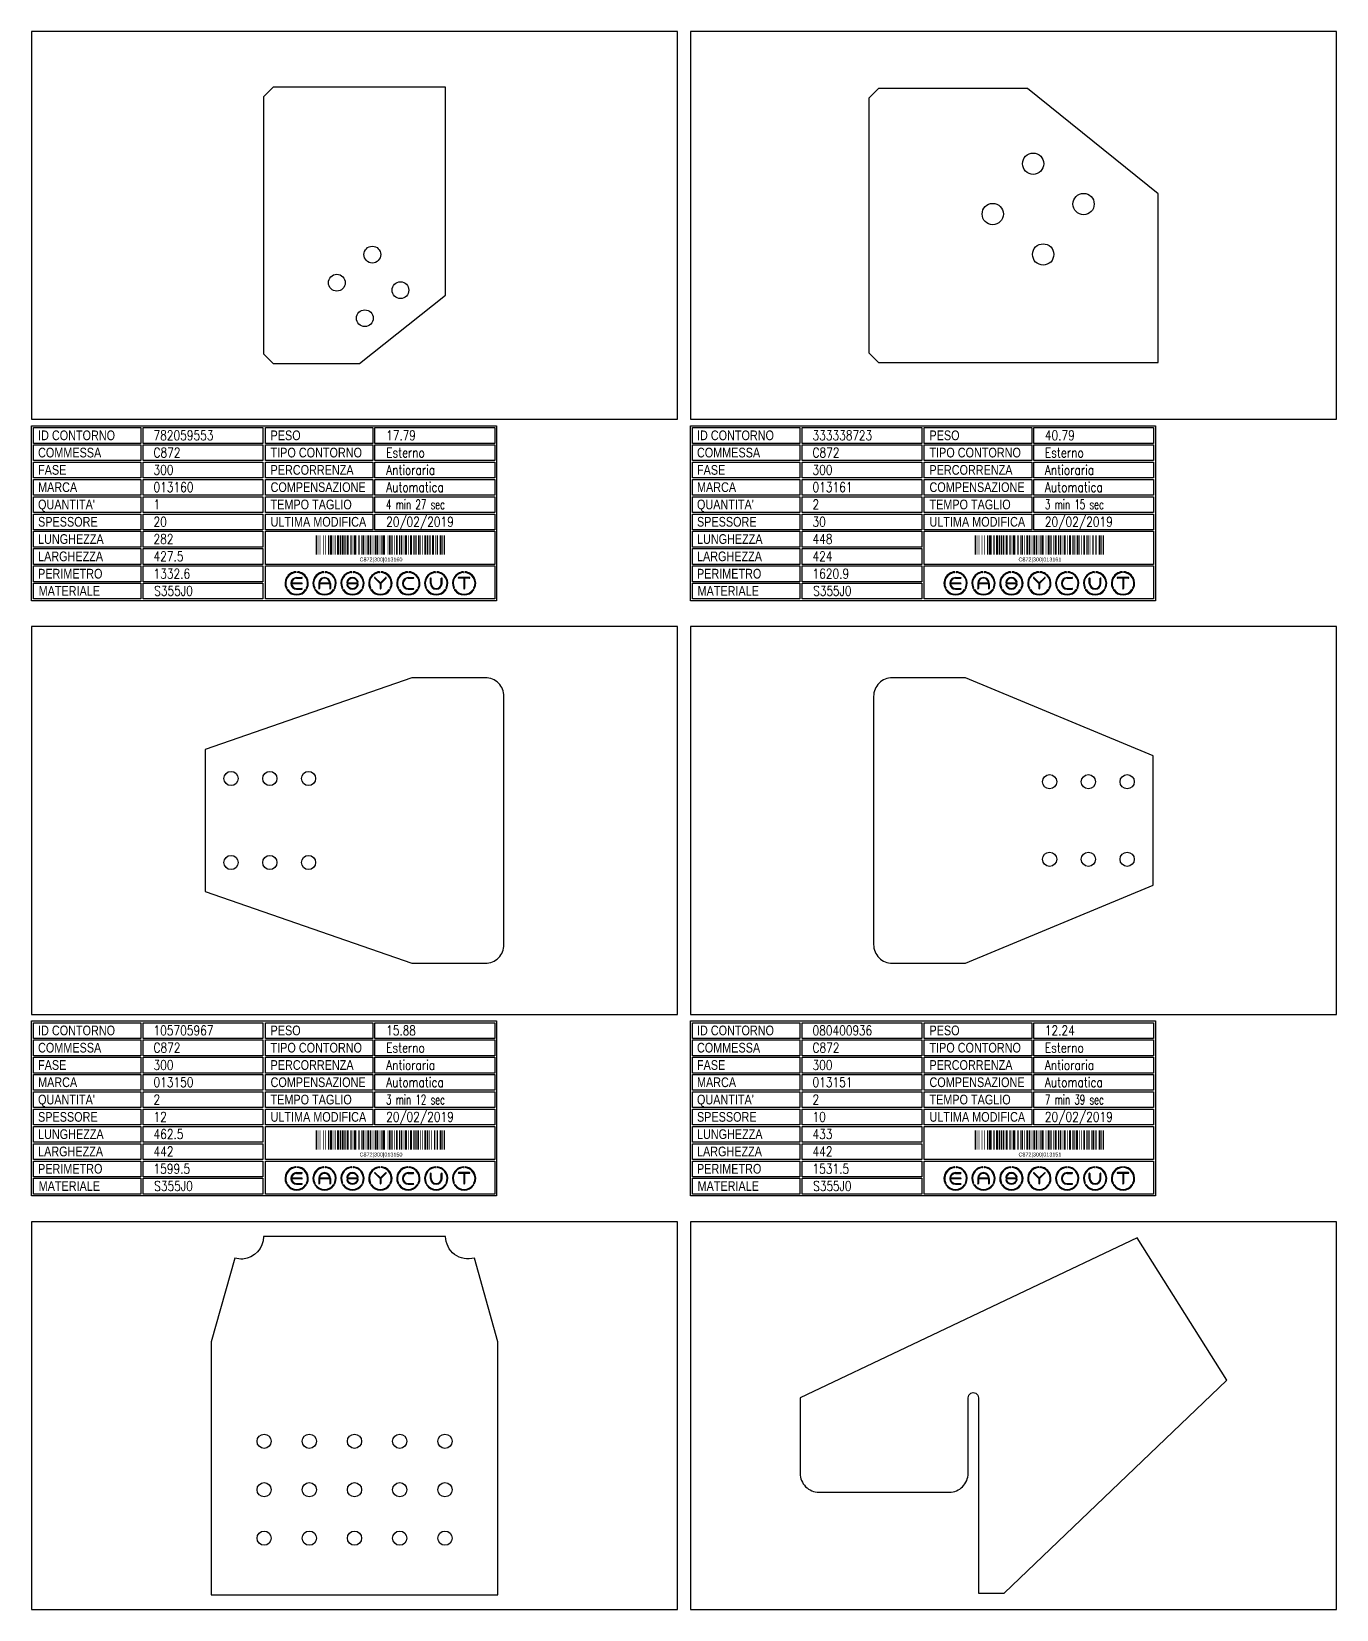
# Model space of a CAD drawing. Header units: millimetres. Extents: x 10000 to 55964, y 10000 to 31380.
# Drawn here: x 13060 to 15080, y 20649 to 23091 of the extents above; entities that cross this region are included whole.
import ezdxf
from ezdxf.enums import TextEntityAlignment as Align

# ---------------------------------------------------------------- set-up
doc = ezdxf.new("R2010")
doc.units = ezdxf.units.MM
doc.styles.add('EasyCutStyle', font='romans.shx', dxfattribs={"width": 0.8})
doc.styles.add('EasyCutStyle1', font='arial.ttf', dxfattribs={"width": 0.8})
doc.styles.get("Standard").update_dxf_attribs({"font": 'arial.ttf'})

# ---------------------------------------------------------------- blocks, each defined once
blk = doc.blocks.new('BlockShape01')
at = {"color": 253}
blk.add_lwpolyline([(0, 0), (720, 0), (720, -271), (0, -271)], close=True, dxfattribs=at)
at = {"color": 2}
for points in [[(3, -2.9), (169.3, -2.9), (169.3, -27.3), (3, -27.3)], [(3, -2.9), (169.3, -2.9), (169.3, -27.3), (3, -27.3)], [(361.9, -2.9), (528.3, -2.9), (528.3, -27.3), (361.9, -27.3)], [(3, -29.6), (169.3, -29.6), (169.3, -54), (3, -54)], [(361.9, -29.6), (528.3, -29.6), (528.3, -54), (361.9, -54)], [(3, -56.4), (169.3, -56.4), (169.3, -80.8), (3, -80.8)], [(361.9, -56.4), (528.3, -56.4), (528.3, -80.8), (361.9, -80.8)], [(3, -83.1), (169.3, -83.1), (169.3, -107.6), (3, -107.6)], [(361.9, -83.1), (528.3, -83.1), (528.3, -107.6), (361.9, -107.6)], [(3, -109.9), (169.3, -109.9), (169.3, -134.3), (3, -134.3)], [(361.9, -109.9), (528.3, -109.9), (528.3, -134.3), (361.9, -134.3)], [(3, -136.7), (169.3, -136.7), (169.3, -161.1), (3, -161.1)], [(361.9, -136.7), (528.3, -136.7), (528.3, -161.1), (361.9, -161.1)], [(3, -163.4), (169.3, -163.4), (169.3, -187.9), (3, -187.9)], [(3, -190.2), (169.3, -190.2), (169.3, -214.6), (3, -214.6)], [(3, -217), (169.3, -217), (169.3, -241.4), (3, -241.4)], [(3, -243.7), (169.3, -243.7), (169.3, -268.1), (3, -268.1)]]:
    blk.add_lwpolyline(points, close=True, dxfattribs=at)
at = {"color": 1}
for points in [[(172.7, -2.9), (358.1, -2.9), (358.1, -27.3), (172.7, -27.3)], [(531.6, -2.9), (717, -2.9), (717, -27.3), (531.6, -27.3)], [(172.7, -29.6), (358.1, -29.6), (358.1, -54), (172.7, -54)], [(531.6, -29.6), (717, -29.6), (717, -54), (531.6, -54)], [(172.7, -56.4), (358.1, -56.4), (358.1, -80.8), (172.7, -80.8)], [(531.6, -56.4), (717, -56.4), (717, -80.8), (531.6, -80.8)], [(172.7, -83.1), (358.1, -83.1), (358.1, -107.6), (172.7, -107.6)], [(531.6, -83.1), (717, -83.1), (717, -107.6), (531.6, -107.6)], [(172.7, -109.9), (358.1, -109.9), (358.1, -134.3), (172.7, -134.3)], [(531.6, -109.9), (717, -109.9), (717, -134.3), (531.6, -134.3)], [(172.7, -136.7), (358.1, -136.7), (358.1, -161.1), (172.7, -161.1)], [(531.6, -136.7), (717, -136.7), (717, -161.1), (531.6, -161.1)], [(172.7, -163.4), (358.1, -163.4), (358.1, -187.9), (172.7, -187.9)], [(361.9, -163.4), (717, -163.4), (717, -214.6), (361.9, -214.6)], [(172.7, -190.2), (358.1, -190.2), (358.1, -214.6), (172.7, -214.6)], [(172.7, -217), (358.1, -217), (358.1, -241.4), (172.7, -241.4)], [(361.9, -217), (717, -217), (717, -268.1), (361.9, -268.1)], [(172.7, -243.7), (358.1, -243.7), (358.1, -268.1), (172.7, -268.1)]]:
    blk.add_lwpolyline(points, close=True, dxfattribs=at)
at = {"color": 161, "style": 'EasyCutStyle1', "width": 0.8}
for s, p in [('ID CONTORNO', (10.1, -22.4)), ('PESO', (370, -22.4)), ('COMMESSA', (10.1, -49.1)), ('TIPO CONTORNO', (370, -49.1)), ('FASE', (10.1, -75.9)), ('PERCORRENZA', (370, -75.9)), ('MARCA', (10.1, -102.6)), ('COMPENSAZIONE', (370, -102.6)), ("QUANTITA'", (10.1, -129.4)), ('TEMPO TAGLIO', (370, -129.4)), ('SPESSORE', (10.1, -156.2)), ('ULTIMA MODIFICA', (370, -156.2)), ('LUNGHEZZA', (10.1, -182.9)), ('LARGHEZZA', (10.1, -209.7)), ('PERIMETRO', (10.1, -236.5)), ('MATERIALE', (11, -263.2))]:
    blk.add_text(s, height=15, dxfattribs=at).set_placement(p)
at = {"style": 'EasyCutStyle'}
for tag, p, width in [('IDSHAPE', (188.9, -22.4), 0.8), ('WEIGTHSHAPE', (548.8, -22.4), 0.8), ('ORDERSHAPE', (188.9, -49.1), 0.8), ('TYPESHAPE', (548.8, -49.1), 0.8), ('PHASESHAPE', (188.9, -75.9), 0.8), ('JOUSHAPE', (548.8, -75.9), 0.8), ('MKSHAPE', (188.9, -102.6), 0.8), ('COMPSHAPE', (548.8, -102.6), 0.8), ('QTASHAPE', (188.9, -129.4), 0.8), ('TIMECUTSHAPE', (548.8, -129.4), 0.65), ('TKSHAPE', (188.9, -156.2), 0.8), ('LASTMODIFYSHAPE', (548.8, -156.2), 0.8), ('LENGTHSHAPE', (188.9, -182.9), 0.8), ('HEIGHTSHAPE', (188.9, -209.7), 0.8), ('PERIMETERSHAPE', (188.9, -236.5), 0.8), ('MATSHAPE', (189.8, -263.2), 0.8)]:
    blk.add_attdef(tag, p, '', height=15, dxfattribs=dict(at, width=width))
blk = doc.blocks.new('Logo')
for color, points in [(140, [(-144.9, -7.2, -1), (-145.9, -7.6, -0.520567), (-131.2, 17.9, -1), (-131.1, 16.9, 0.520567)]), (256, [(-121.7, 0.5), (-137.5, 0.5, -0.394366), (-129.6, 7.9), (-121.7, 7.9, 1), (-121.7, 9), (-129.6, 9, 1), (-129.6, -9), (-121.7, -9, 1), (-121.7, -7.9), (-129.6, -7.9, -0.394366), (-137.5, -0.5), (-121.7, -0.5, 1)]), (140, [(-114.3, -7.2, 1), (-113.3, -7.6, 0.520567), (-128, 17.9, 0.916853), (-128.2, 16.9, 0.043377), (-128.1, 16.9, -0.520567)]), (140, [(-101.7, -7.2, -1), (-102.7, -7.6, -0.520567), (-88, 17.9, -1), (-87.9, 16.9, 0.520567)]), (140, [(-71.1, -7.2, 1), (-70.1, -7.6, 0.520567), (-84.8, 17.9, 1), (-84.9, 16.9, -0.520567)]), (140, [(-58.5, -7.2, -1), (-59.5, -7.6, -0.520567), (-44.8, 17.9, -1), (-44.7, 16.9, 0.520567)]), (256, [(-36.6, -0.5, -0.486114), (-35.5, -1.9, -0.776377), (-50.9, -2, 1), (-51.9, -2.3, 0.776377), (-34.5, -2.1, 0.486114), (-36.6, 0.5), (-49.8, 0.5, -0.486114), (-50.9, 1.9, -0.776377), (-35.5, 2, 1), (-34.5, 2.3, 0.776377), (-51.9, 2.1, 0.486114), (-49.8, -0.5)]), (140, [(-27.9, -7.2, 1), (-26.9, -7.6, 0.520567), (-41.6, 17.9, 1), (-41.7, 16.9, -0.520567)]), (140, [(-15.3, -7.2, -1), (-16.3, -7.6, -0.520567), (-1.6, 17.9, -1), (-1.5, 16.9, 0.520567)]), (256, [(0, 0.8), (-8.1, 8.8, 1), (-8.8, 8.1), (-0.5, -0.2), (-0.5, -7.9, 1), (0.5, -7.9), (0.5, -0.2), (8.8, 8.1, 1), (8.1, 8.8)]), (140, [(15.3, -7.2, 1), (16.3, -7.6, 0.520567), (1.6, 17.9, 1), (1.5, 16.9, -0.520567)]), (140, [(27.9, -7.2, -1), (26.9, -7.6, -0.520567), (41.6, 17.9, -1), (41.7, 16.9, 0.520567)]), (256, [(43.2, -9), (51.1, -9, 1), (51.1, -7.9), (43.2, -7.9, -1), (43.2, 7.9), (51.1, 7.9, 1), (51.1, 9), (43.2, 9, 1)]), (140, [(58.5, -7.2, 1), (59.5, -7.6, 0.520567), (44.8, 17.9, 1), (44.7, 16.9, -0.520567)]), (140, [(71.1, -7.2, -1), (70.1, -7.6, -0.520567), (84.8, 17.9, -1), (84.9, 16.9, 0.520567)]), (256, [(78.5, 0), (78.5, 7.9, 1), (77.4, 7.9), (77.4, 0, 1), (95.4, 0), (95.4, 7.9, 1), (94.3, 7.9), (94.3, 0, -1)]), (140, [(101.7, -7.2, 1), (102.7, -7.6, 0.520567), (88, 17.9, 1), (87.9, 16.9, -0.520567)]), (140, [(114.3, -7.2, -1), (113.3, -7.6, -0.520567), (128, 17.9, -1), (128.1, 16.9, 0.520567)]), (256, [(121.1, 9, 1), (121.1, 7.9), (129.1, 7.9), (129.1, -7.9, 1), (130.1, -7.9), (130.1, 7.9), (138.1, 7.9, 1), (138.1, 9)]), (140, [(144.9, -7.2, 1), (145.9, -7.6, 0.520567), (131.2, 17.9, 1), (131.1, 16.9, -0.520567)]), (140, [(-114.9, -10.3, 1), (-115.7, -9.7, -0.520567), (-143.5, -9.7, 1), (-144.3, -10.3, 0.520567)]), (140, [(-71.7, -10.3, 1), (-72.5, -9.7, -0.520567), (-100.3, -9.7, 1), (-101.1, -10.3, 0.520567)]), (140, [(-28.5, -10.3, 1), (-29.3, -9.7, -0.520567), (-57.1, -9.7, 1), (-57.9, -10.3, 0.520567)]), (140, [(14.7, -10.3, 1), (13.9, -9.7, -0.520567), (-13.9, -9.7, 1), (-14.7, -10.3, 0.520567)]), (140, [(57.9, -10.3, 1), (57.1, -9.7, -0.520567), (29.3, -9.7, 1), (28.5, -10.3, 0.520567)]), (140, [(101.1, -10.3, 1), (100.3, -9.7, -0.520567), (72.5, -9.7, 1), (71.7, -10.3, 0.520567)]), (140, [(144.3, -10.3, 1), (143.5, -9.7, -0.520567), (115.7, -9.7, 1), (114.9, -10.3, 0.520567)])]:
    blk.add_hatch(color=color).paths.add_polyline_path(points)
h = blk.add_hatch(color=256)
h.paths.add_polyline_path([(-78.5, -0.5), (-78.5, -7.9, 1), (-77.4, -7.9), (-77.4, 0, 1), (-95.4, 0), (-95.4, -7.9, 1), (-94.3, -7.9), (-94.3, -0.5)])
h.paths.add_polyline_path([(-94.3, 0.5, -0.933992), (-78.5, 0.5)], flags=16)
for p, q in [((-121.7, 0.5), (-137.5, 0.5)), ((-129.6, 9), (-121.7, 9)), ((-129.6, 7.9), (-121.7, 7.9)), ((-95.4, 0), (-95.4, -7.9)), ((-78.5, 0.5), (-94.3, 0.5)), ((-77.4, 0), (-77.4, -7.9)), ((-36.6, 0.5), (-49.8, 0.5)), ((-0.5, -0.2), (-8.8, 8.1)), ((0, 0.8), (-8.1, 8.8)), ((0, 0.8), (8.1, 8.8)), ((0.5, -0.2), (8.8, 8.1)), ((43.2, 9), (51.1, 9)), ((43.2, 7.9), (51.1, 7.9)), ((77.4, 0), (77.4, 7.9)), ((78.5, 0), (78.5, 7.9)), ((94.3, 0), (94.3, 7.9)), ((95.4, 0), (95.4, 7.9)), ((138.1, 9), (121.1, 9)), ((129.1, 7.9), (121.1, 7.9)), ((129.1, 7.9), (129.1, -7.9)), ((130.1, 7.9), (130.1, -7.9)), ((138.1, 7.9), (130.1, 7.9)), ((-121.7, -0.5), (-137.5, -0.5)), ((-129.6, -7.9), (-121.7, -7.9)), ((-129.6, -9), (-121.7, -9)), ((-94.3, -0.5), (-94.3, -7.9)), ((-78.5, -0.5), (-94.3, -0.5)), ((-78.5, -0.5), (-78.5, -7.9)), ((-36.6, -0.5), (-49.8, -0.5)), ((-0.5, -0.2), (-0.5, -7.9)), ((0.5, -0.2), (0.5, -7.9)), ((43.2, -7.9), (51.1, -7.9)), ((43.2, -9), (51.1, -9))]:
    blk.add_line(p, q)
at = {"color": 140}
for centre, radius, start, end in [((-129.6, 0), 18, 95, 205), ((-129.6, 0), 16.9, 95, 205), ((-131.1, 17.4), 0.54, 275, 95), ((-128.1, 17.4), 0.54, 85, 265), ((-129.6, 0), 16.9, 335, 85), ((-129.6, 0), 18, 335, 85), ((-86.4, 0), 18, 95, 205), ((-86.4, 0), 16.9, 95, 205), ((-87.9, 17.4), 0.54, 275, 95), ((-84.9, 17.4), 0.54, 85, 265), ((-86.4, 0), 16.9, 335, 85), ((-86.4, 0), 18, 335, 85), ((-43.2, 0), 18, 95, 205), ((-43.2, 0), 16.9, 95, 205), ((-44.7, 17.4), 0.54, 275, 95), ((-41.7, 17.4), 0.54, 85, 265), ((-43.2, 0), 16.9, 335, 85), ((-43.2, 0), 18, 335, 85), ((0, 0), 18, 95, 205), ((0, 0), 16.9, 95, 205), ((-1.5, 17.4), 0.54, 275, 95), ((1.5, 17.4), 0.54, 85, 265), ((0, 0), 16.9, 335, 85), ((0, 0), 18, 335, 85), ((43.2, 0), 18, 95, 205), ((43.2, 0), 16.9, 95, 205), ((41.7, 17.4), 0.54, 275, 95), ((44.7, 17.4), 0.54, 85, 265), ((43.2, 0), 16.9, 335, 85), ((43.2, 0), 18, 335, 85), ((86.4, 0), 18, 95, 205), ((86.4, 0), 16.9, 95, 205), ((84.9, 17.4), 0.54, 275, 95), ((87.9, 17.4), 0.54, 85, 265), ((86.4, 0), 16.9, 335, 85), ((86.4, 0), 18, 335, 85), ((129.6, 0), 18, 95, 205), ((129.6, 0), 16.9, 95, 205), ((128.1, 17.4), 0.54, 275, 95), ((131.1, 17.4), 0.54, 85, 265), ((129.6, 0), 16.9, 335, 85), ((129.6, 0), 18, 335, 85), ((-145.4, -7.4), 0.54, 205, 25), ((-143.9, -10), 0.54, 35, 215), ((-129.6, 0), 18, 215, 325), ((-129.6, 0), 16.9, 215, 325), ((-115.3, -10), 0.54, 325, 145), ((-113.8, -7.4), 0.54, 155, 335), ((-102.2, -7.4), 0.54, 205, 25), ((-100.7, -10), 0.54, 35, 215), ((-86.4, 0), 18, 215, 325), ((-86.4, 0), 16.9, 215, 325), ((-72.1, -10), 0.54, 325, 145), ((-70.6, -7.4), 0.54, 155, 335), ((-59, -7.4), 0.54, 205, 25), ((-57.5, -10), 0.54, 35, 215), ((-43.2, 0), 18, 215, 325), ((-43.2, 0), 16.9, 215, 325), ((-28.9, -10), 0.54, 325, 145), ((-27.4, -7.4), 0.54, 155, 335), ((-15.8, -7.4), 0.54, 205, 25), ((-14.3, -10), 0.54, 35, 215), ((0, 0), 18, 215, 325), ((0, 0), 16.9, 215, 325), ((14.3, -10), 0.54, 325, 145), ((15.8, -7.4), 0.54, 155, 335), ((27.4, -7.4), 0.54, 205, 25), ((28.9, -10), 0.54, 35, 215), ((43.2, 0), 18, 215, 325), ((43.2, 0), 16.9, 215, 325), ((57.5, -10), 0.54, 325, 145), ((59, -7.4), 0.54, 155, 335), ((70.6, -7.4), 0.54, 205, 25), ((72.1, -10), 0.54, 35, 215), ((86.4, 0), 18, 215, 325), ((86.4, 0), 16.9, 215, 325), ((100.7, -10), 0.54, 325, 145), ((102.2, -7.4), 0.54, 155, 335), ((113.8, -7.4), 0.54, 205, 25), ((115.3, -10), 0.54, 35, 215), ((129.6, 0), 18, 215, 325), ((129.6, 0), 16.9, 215, 325), ((143.9, -10), 0.54, 325, 145), ((145.4, -7.4), 0.54, 155, 335)]:
    blk.add_arc(centre, radius, start, end, dxfattribs=at)
for centre, radius, start, end in [((-129.6, 0), 9, 90, 270), ((-129.6, 0), 7.92, 90, 176.0904), ((-121.7, 8.5), 0.54, 270, 90), ((-121.7, 0), 0.54, 270, 90), ((-86.4, 0), 9, 0, 180), ((-86.4, 0), 7.92, 3.9096, 176.0904), ((-49.8, 1.6), 2.16, 166.2998, 270), ((-43.2, 0), 9, 15, 166.2998), ((-43.2, 0), 7.92, 15, 166.2998), ((-49.8, 1.6), 1.08, 166.2998, 270), ((-36.6, -1.6), 2.16, 346.2998, 90), ((-35, 2.2), 0.54, 195, 15), ((-8.5, 8.5), 0.54, 45, 225), ((8.5, 8.5), 0.54, 315, 135), ((43.2, 0), 9, 90, 270), ((43.2, 0), 7.92, 90, 270), ((51.1, 8.5), 0.54, 270, 90), ((77.9, 7.9), 0.54, 0, 180), ((86.4, 0), 9, 180, 0), ((86.4, 0), 7.92, 180, 0), ((94.9, 7.9), 0.54, 0, 180), ((121.1, 8.5), 0.54, 90, 270), ((138.1, 8.5), 0.54, 270, 90), ((-129.6, 0), 7.92, 183.9096, 270), ((-121.7, -8.5), 0.54, 270, 90), ((-94.9, -7.9), 0.54, 180, 0), ((-77.9, -7.9), 0.54, 180, 0), ((-51.4, -2.2), 0.54, 15, 195), ((-43.2, 0), 9, 195, 346.2998), ((-43.2, 0), 7.92, 195, 346.2998), ((-36.6, -1.6), 1.08, 346.2998, 90), ((0, -7.9), 0.54, 180, 0), ((51.1, -8.5), 0.54, 270, 90), ((129.6, -7.9), 0.54, 180, 0)]:
    blk.add_arc(centre, radius, start, end)
blk = doc.blocks.new('105705967_128', base_point=(271.25, -299))
at = {"linetype": 'Continuous'}
for points, const_width in [([(272.25, -299), (272.25, -269)], 2), ([(274.75, -299), (274.75, -269)], 1), ([(277.75, -299), (277.75, -269)], 1), ([(282.75, -299), (282.75, -269)], 1), ([(286.75, -299), (286.75, -269)], 1), ([(291.25, -299), (291.25, -269)], 2), ([(294.75, -299), (294.75, -269)], 3), ([(297.75, -299), (297.75, -269)], 1), ([(301.25, -299), (301.25, -269)], 2), ([(305.75, -299), (305.75, -269)], 3), ([(309.25, -299), (309.25, -269)], 2), ([(312.75, -299), (312.75, -269)], 3), ([(316.25, -299), (316.25, -269)], 2), ([(320.75, -299), (320.75, -269)], 3), ([(324.75, -299), (324.75, -269)], 1), ([(326.75, -299), (326.75, -269)], 1), ([(328.75, -299), (328.75, -269)], 1), ([(332.25, -299), (332.25, -269)], 4), ([(338.25, -299), (338.25, -269)], 2), ([(341.75, -299), (341.75, -269)], 1), ([(344.75, -299), (344.75, -269)], 3), ([(348.75, -299), (348.75, -269)], 1), ([(352.75, -299), (352.75, -269)], 3), ([(356.25, -299), (356.25, -269)], 2), ([(359.75, -299), (359.75, -269)], 1), ([(363.75, -299), (363.75, -269)], 3), ([(367.25, -299), (367.25, -269)], 2), ([(370.75, -299), (370.75, -269)], 1), ([(372.75, -299), (372.75, -269)], 1), ([(376.25, -299), (376.25, -269)], 4), ([(381.75, -299), (381.75, -269)], 1), ([(385.75, -299), (385.75, -269)], 3), ([(389.25, -299), (389.25, -269)], 2), ([(392.75, -299), (392.75, -269)], 1), ([(396.75, -299), (396.75, -269)], 3), ([(401.25, -299), (401.25, -269)], 2), ([(404.25, -299), (404.25, -269)], 2), ([(407.75, -299), (407.75, -269)], 1), ([(410.75, -299), (410.75, -269)], 3), ([(414.75, -299), (414.75, -269)], 1), ([(418.75, -299), (418.75, -269)], 3), ([(423.25, -299), (423.25, -269)], 2), ([(426.25, -299), (426.25, -269)], 2), ([(429.75, -299), (429.75, -269)], 3), ([(433.75, -299), (433.75, -269)], 1), ([(436.75, -299), (436.75, -269)], 1), ([(440.75, -299), (440.75, -269)], 3), ([(444.25, -299), (444.25, -269)], 2), ([(447.75, -299), (447.75, -269)], 1), ([(450.75, -299), (450.75, -269)], 1), ([(455.25, -299), (455.25, -269)], 2), ([(459.25, -299), (459.25, -269)], 2), ([(464.75, -299), (464.75, -269)], 3), ([(467.75, -299), (467.75, -269)], 1), ([(470.25, -299), (470.25, -269)], 2)]:
    blk.add_lwpolyline(points, dxfattribs=dict(at, const_width=const_width))
blk.add_text('C872|300|013150', height=6).set_placement((372.25, -309.5), align=Align.CENTER)
blk = doc.blocks.new('080400936_128', base_point=(256.5, -299))
at = {"linetype": 'Continuous'}
for points, const_width in [([(257.5, -299), (257.5, -269)], 2), ([(260, -299), (260, -269)], 1), ([(263, -299), (263, -269)], 1), ([(268, -299), (268, -269)], 1), ([(272, -299), (272, -269)], 1), ([(276.5, -299), (276.5, -269)], 2), ([(280, -299), (280, -269)], 3), ([(283, -299), (283, -269)], 1), ([(286.5, -299), (286.5, -269)], 2), ([(291, -299), (291, -269)], 3), ([(294.5, -299), (294.5, -269)], 2), ([(298, -299), (298, -269)], 3), ([(301.5, -299), (301.5, -269)], 2), ([(306, -299), (306, -269)], 3), ([(310, -299), (310, -269)], 1), ([(312, -299), (312, -269)], 1), ([(314, -299), (314, -269)], 1), ([(317.5, -299), (317.5, -269)], 4), ([(323.5, -299), (323.5, -269)], 2), ([(327, -299), (327, -269)], 1), ([(330, -299), (330, -269)], 3), ([(334, -299), (334, -269)], 1), ([(338, -299), (338, -269)], 3), ([(341.5, -299), (341.5, -269)], 2), ([(345, -299), (345, -269)], 1), ([(349, -299), (349, -269)], 3), ([(352.5, -299), (352.5, -269)], 2), ([(356, -299), (356, -269)], 1), ([(358, -299), (358, -269)], 1), ([(361.5, -299), (361.5, -269)], 4), ([(367, -299), (367, -269)], 1), ([(371, -299), (371, -269)], 3), ([(374.5, -299), (374.5, -269)], 2), ([(378, -299), (378, -269)], 1), ([(382, -299), (382, -269)], 3), ([(386.5, -299), (386.5, -269)], 2), ([(389.5, -299), (389.5, -269)], 2), ([(393, -299), (393, -269)], 1), ([(396, -299), (396, -269)], 3), ([(400, -299), (400, -269)], 1), ([(404, -299), (404, -269)], 3), ([(408.5, -299), (408.5, -269)], 2), ([(411.5, -299), (411.5, -269)], 2), ([(415, -299), (415, -269)], 3), ([(419, -299), (419, -269)], 1), ([(422, -299), (422, -269)], 1), ([(426, -299), (426, -269)], 3), ([(430.5, -299), (430.5, -269)], 2), ([(433.5, -299), (433.5, -269)], 2), ([(437, -299), (437, -269)], 1), ([(440, -299), (440, -269)], 3), ([(444.5, -299), (444.5, -269)], 2), ([(450, -299), (450, -269)], 3), ([(453, -299), (453, -269)], 1), ([(455.5, -299), (455.5, -269)], 2)]:
    blk.add_lwpolyline(points, dxfattribs=dict(at, const_width=const_width))
blk.add_text('C872|300|013151', height=6).set_placement((357.5, -309.5), align=Align.CENTER)
blk = doc.blocks.new('782059553_128', base_point=(181, -306.25))
at = {"linetype": 'Continuous'}
for points, const_width in [([(182, -306.25), (182, -276.25)], 2), ([(184.5, -306.25), (184.5, -276.25)], 1), ([(187.5, -306.25), (187.5, -276.25)], 1), ([(192.5, -306.25), (192.5, -276.25)], 1), ([(196.5, -306.25), (196.5, -276.25)], 1), ([(201, -306.25), (201, -276.25)], 2), ([(204.5, -306.25), (204.5, -276.25)], 3), ([(207.5, -306.25), (207.5, -276.25)], 1), ([(211, -306.25), (211, -276.25)], 2), ([(215.5, -306.25), (215.5, -276.25)], 3), ([(219, -306.25), (219, -276.25)], 2), ([(222.5, -306.25), (222.5, -276.25)], 3), ([(226, -306.25), (226, -276.25)], 2), ([(230.5, -306.25), (230.5, -276.25)], 3), ([(234.5, -306.25), (234.5, -276.25)], 1), ([(236.5, -306.25), (236.5, -276.25)], 1), ([(238.5, -306.25), (238.5, -276.25)], 1), ([(242, -306.25), (242, -276.25)], 4), ([(248, -306.25), (248, -276.25)], 2), ([(251.5, -306.25), (251.5, -276.25)], 1), ([(254.5, -306.25), (254.5, -276.25)], 3), ([(258.5, -306.25), (258.5, -276.25)], 1), ([(262.5, -306.25), (262.5, -276.25)], 3), ([(266, -306.25), (266, -276.25)], 2), ([(269.5, -306.25), (269.5, -276.25)], 1), ([(273.5, -306.25), (273.5, -276.25)], 3), ([(277, -306.25), (277, -276.25)], 2), ([(280.5, -306.25), (280.5, -276.25)], 1), ([(282.5, -306.25), (282.5, -276.25)], 1), ([(286, -306.25), (286, -276.25)], 4), ([(291.5, -306.25), (291.5, -276.25)], 1), ([(295.5, -306.25), (295.5, -276.25)], 3), ([(299, -306.25), (299, -276.25)], 2), ([(302.5, -306.25), (302.5, -276.25)], 1), ([(306.5, -306.25), (306.5, -276.25)], 3), ([(311, -306.25), (311, -276.25)], 2), ([(314, -306.25), (314, -276.25)], 2), ([(317.5, -306.25), (317.5, -276.25)], 1), ([(320.5, -306.25), (320.5, -276.25)], 3), ([(324.5, -306.25), (324.5, -276.25)], 1), ([(328.5, -306.25), (328.5, -276.25)], 3), ([(333, -306.25), (333, -276.25)], 2), ([(336, -306.25), (336, -276.25)], 2), ([(340.5, -306.25), (340.5, -276.25)], 3), ([(343.5, -306.25), (343.5, -276.25)], 1), ([(346.5, -306.25), (346.5, -276.25)], 1), ([(350.5, -306.25), (350.5, -276.25)], 3), ([(354, -306.25), (354, -276.25)], 2), ([(358, -306.25), (358, -276.25)], 2), ([(362.5, -306.25), (362.5, -276.25)], 3), ([(366.5, -306.25), (366.5, -276.25)], 1), ([(369, -306.25), (369, -276.25)], 2), ([(374.5, -306.25), (374.5, -276.25)], 3), ([(377.5, -306.25), (377.5, -276.25)], 1), ([(380, -306.25), (380, -276.25)], 2)]:
    blk.add_lwpolyline(points, dxfattribs=dict(at, const_width=const_width))
blk.add_text('C872|300|013160', height=6).set_placement((282, -316.75), align=Align.CENTER)
blk = doc.blocks.new('333338723_128', base_point=(264, -308))
at = {"linetype": 'Continuous'}
for points, const_width in [([(265, -308), (265, -278)], 2), ([(267.5, -308), (267.5, -278)], 1), ([(270.5, -308), (270.5, -278)], 1), ([(275.5, -308), (275.5, -278)], 1), ([(279.5, -308), (279.5, -278)], 1), ([(284, -308), (284, -278)], 2), ([(287.5, -308), (287.5, -278)], 3), ([(290.5, -308), (290.5, -278)], 1), ([(294, -308), (294, -278)], 2), ([(298.5, -308), (298.5, -278)], 3), ([(302, -308), (302, -278)], 2), ([(305.5, -308), (305.5, -278)], 3), ([(309, -308), (309, -278)], 2), ([(313.5, -308), (313.5, -278)], 3), ([(317.5, -308), (317.5, -278)], 1), ([(319.5, -308), (319.5, -278)], 1), ([(321.5, -308), (321.5, -278)], 1), ([(325, -308), (325, -278)], 4), ([(331, -308), (331, -278)], 2), ([(334.5, -308), (334.5, -278)], 1), ([(337.5, -308), (337.5, -278)], 3), ([(341.5, -308), (341.5, -278)], 1), ([(345.5, -308), (345.5, -278)], 3), ([(349, -308), (349, -278)], 2), ([(352.5, -308), (352.5, -278)], 1), ([(356.5, -308), (356.5, -278)], 3), ([(360, -308), (360, -278)], 2), ([(363.5, -308), (363.5, -278)], 1), ([(365.5, -308), (365.5, -278)], 1), ([(369, -308), (369, -278)], 4), ([(374.5, -308), (374.5, -278)], 1), ([(378.5, -308), (378.5, -278)], 3), ([(382, -308), (382, -278)], 2), ([(385.5, -308), (385.5, -278)], 1), ([(389.5, -308), (389.5, -278)], 3), ([(394, -308), (394, -278)], 2), ([(397, -308), (397, -278)], 2), ([(400.5, -308), (400.5, -278)], 1), ([(403.5, -308), (403.5, -278)], 3), ([(407.5, -308), (407.5, -278)], 1), ([(411.5, -308), (411.5, -278)], 3), ([(416, -308), (416, -278)], 2), ([(419, -308), (419, -278)], 2), ([(423.5, -308), (423.5, -278)], 3), ([(426.5, -308), (426.5, -278)], 1), ([(429.5, -308), (429.5, -278)], 1), ([(433.5, -308), (433.5, -278)], 3), ([(438, -308), (438, -278)], 2), ([(440.5, -308), (440.5, -278)], 1), ([(442.5, -308), (442.5, -278)], 1), ([(447, -308), (447, -278)], 2), ([(452, -308), (452, -278)], 2), ([(457.5, -308), (457.5, -278)], 3), ([(460.5, -308), (460.5, -278)], 1), ([(463, -308), (463, -278)], 2)]:
    blk.add_lwpolyline(points, dxfattribs=dict(at, const_width=const_width))
blk.add_text('C872|300|013161', height=6).set_placement((365, -318.5), align=Align.CENTER)

msp = doc.modelspace()

# ---------------------------------------------------------------- linework, layer by layer
for p, q in [((14060, 23091), (13060, 23091)), ((13060, 23091), (13060, 22491)), ((14060, 22491), (14060, 23091)), ((15080, 23091), (14080, 23091)), ((14080, 23091), (14080, 22491)), ((15080, 22491), (15080, 23091)), ((13060, 22491), (14060, 22491)), ((14080, 22491), (15080, 22491)), ((14060, 22170), (13060, 22170)), ((13060, 22170), (13060, 21570)), ((14060, 21570), (14060, 22170)), ((15080, 22170), (14080, 22170)), ((14080, 22170), (14080, 21570)), ((15080, 21570), (15080, 22170)), ((13060, 21570), (14060, 21570)), ((14080, 21570), (15080, 21570)), ((14060, 21249), (13060, 21249)), ((13060, 21249), (13060, 20649)), ((14060, 20649), (14060, 21249)), ((15080, 21249), (14080, 21249)), ((14080, 21249), (14080, 20649)), ((15080, 20649), (15080, 21249)), ((13060, 20649), (14060, 20649)), ((14080, 20649), (15080, 20649))]:
    msp.add_line(p, q)
at = {"color": 2}
for points in [[(13434, 22577.3), (13567.5, 22577.3), (13701, 22682.8), (13701, 23004.8), (13434, 23004.8), (13419, 22989.8), (13419, 22592.3)], [(14371, 22579), (14804, 22579), (14804, 22840), (14601.5, 23003), (14371, 23003), (14356, 22988), (14356, 22594)]]:
    msp.add_lwpolyline(points, close=True, dxfattribs=at)
for points in [[(13648.8, 21649), (13762.3, 21649, 0.414214), (13791.3, 21678), (13791.3, 22062, 0.414214), (13762.3, 22091), (13648.8, 22091), (13328.8, 21980), (13328.8, 21760)], [(14506, 21649), (14796.5, 21770), (14796.5, 21970), (14506, 22091), (14392.5, 22091, 0.414214), (14363.5, 22062), (14363.5, 21678, 0.414214), (14392.5, 21649)], [(13338, 20671.8), (13782, 20671.8), (13782, 21063.3), (13745.5, 21192.8, -0.495566), (13701, 21226.3), (13419, 21226.3, -0.390357), (13387, 21191.3, -0.090665), (13374.5, 21192.8), (13338, 21063.3)], [(14525.8, 20674), (14565.8, 20674), (14910.3, 21004), (14771.3, 21224), (14249.8, 20976.5), (14249.8, 20859.5, 0.414214), (14278.8, 20830.5), (14480.8, 20830.5, 0.414214), (14509.8, 20859.5), (14509.8, 20976.5), (14510.8, 20980.5), (14513.8, 20983.5), (14517.8, 20984.5), (14521.8, 20983.5), (14524.8, 20980.5), (14525.8, 20976.5)]]:
    msp.add_lwpolyline(points, format="xyb", close=True, dxfattribs=at)
at = {"color": 4}
for centre, radius in [((14610.5, 22886.5), 16.5), ((14688.5, 22824), 16.5), ((14548, 22808.5), 16.5), ((14626, 22746), 16.5), ((13587.5, 22745.8), 13), ((13532.5, 22702.3), 13), ((13631, 22690.8), 13), ((13576, 22647.3), 13), ((13368.8, 21935), 11), ((13428.8, 21935), 11), ((13488.8, 21935), 11), ((14636, 21930), 11), ((14696, 21930), 11), ((14756, 21930), 11), ((13368.8, 21805), 11), ((13428.8, 21805), 11), ((13488.8, 21805), 11), ((14636, 21810), 11), ((14696, 21810), 11), ((14756, 21810), 11), ((13420, 20909.3), 11), ((13490, 20909.3), 11), ((13560, 20909.3), 11), ((13630, 20909.3), 11), ((13700, 20909.3), 11), ((13420, 20834.3), 11), ((13490, 20834.3), 11), ((13560, 20834.3), 11), ((13630, 20834.3), 11), ((13700, 20834.3), 11), ((13420, 20759.3), 11), ((13490, 20759.3), 11), ((13560, 20759.3), 11), ((13630, 20759.3), 11), ((13700, 20759.3), 11)]:
    msp.add_circle(centre, radius, dxfattribs=at)

# ---------------------------------------------------------------- block references
for p, values in [((13060, 22481), {'IDSHAPE': '782059553', 'ORDERSHAPE': 'C872', 'PHASESHAPE': '300', 'MKSHAPE': '013160', 'TKSHAPE': '20', 'LENGTHSHAPE': '282', 'HEIGHTSHAPE': '427.5', 'MATSHAPE': 'S355J0', 'LASTMODIFYSHAPE': '20/02/2019', 'PERIMETERSHAPE': '1332.6', 'WEIGTHSHAPE': '17.79', 'TYPESHAPE': 'Esterno', 'JOUSHAPE': 'Antioraria', 'COMPSHAPE': 'Automatica', 'TIMECUTSHAPE': '4 min 27 sec', 'QTASHAPE': '1'}), ((14080, 22481), {'IDSHAPE': '333338723', 'ORDERSHAPE': 'C872', 'PHASESHAPE': '300', 'MKSHAPE': '013161', 'TKSHAPE': '30', 'LENGTHSHAPE': '448', 'HEIGHTSHAPE': '424', 'MATSHAPE': 'S355J0', 'LASTMODIFYSHAPE': '20/02/2019', 'PERIMETERSHAPE': '1620.9', 'WEIGTHSHAPE': '40.79', 'TYPESHAPE': 'Esterno', 'JOUSHAPE': 'Antioraria', 'COMPSHAPE': 'Automatica', 'TIMECUTSHAPE': '3 min 15 sec', 'QTASHAPE': '2'}), ((13060, 21560), {'IDSHAPE': '105705967', 'ORDERSHAPE': 'C872', 'PHASESHAPE': '300', 'MKSHAPE': '013150', 'TKSHAPE': '12', 'LENGTHSHAPE': '462.5', 'HEIGHTSHAPE': '442', 'MATSHAPE': 'S355J0', 'LASTMODIFYSHAPE': '20/02/2019', 'PERIMETERSHAPE': '1599.5', 'WEIGTHSHAPE': '15.88', 'TYPESHAPE': 'Esterno', 'JOUSHAPE': 'Antioraria', 'COMPSHAPE': 'Automatica', 'TIMECUTSHAPE': '3 min 12 sec', 'QTASHAPE': '2'}), ((14080, 21560), {'IDSHAPE': '080400936', 'ORDERSHAPE': 'C872', 'PHASESHAPE': '300', 'MKSHAPE': '013151', 'TKSHAPE': '10', 'LENGTHSHAPE': '433', 'HEIGHTSHAPE': '442', 'MATSHAPE': 'S355J0', 'LASTMODIFYSHAPE': '20/02/2019', 'PERIMETERSHAPE': '1531.5', 'WEIGTHSHAPE': '12.24', 'TYPESHAPE': 'Esterno', 'JOUSHAPE': 'Antioraria', 'COMPSHAPE': 'Automatica', 'TIMECUTSHAPE': '7 min 39 sec', 'QTASHAPE': '2'})]:
    msp.add_blockref('BlockShape01', p).add_auto_attribs(values)
for name, p in [('782059553_128', (13500, 22281.5)), ('333338723_128', (14520, 22281.5)), ('Logo', (13600, 22237)), ('Logo', (14620, 22237)), ('105705967_128', (13500, 21360.5)), ('080400936_128', (14520, 21360.5)), ('Logo', (13600, 21316)), ('Logo', (14620, 21316))]:
    msp.add_blockref(name, p)

doc.saveas('drawing.dxf')
